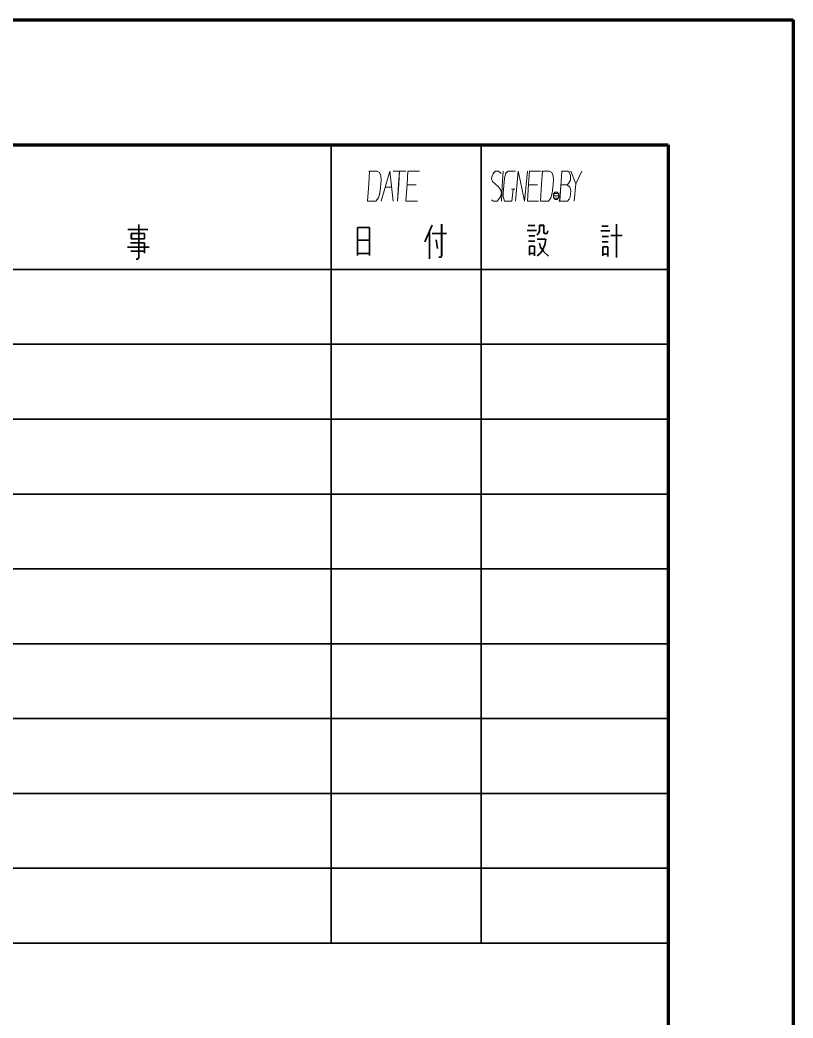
# Model space of a CAD drawing. Header units: millimetres. Extents: x 1333 to 104182, y -62616 to -5704.
# Drawn here: x 43514.9 to 43576.9, y -62076.8 to -61996.8 of the extents above; entities that cross this region are included whole.
import ezdxf

# ---------------------------------------------------------------- set-up
doc = ezdxf.new("R2010")
doc.units = ezdxf.units.MM
doc.header["$LTSCALE"] = 0.5
doc.layers.add('08', color=1, linetype='Continuous')
doc.layers.add('11', color=3, linetype='Continuous')

# ---------------------------------------------------------------- blocks, each defined once
blk = doc.blocks.new('999')
at = {"color": 7, "lineweight": 70}
for p, q in [((73401.98, -10161.12), (75924.98, -10161.12)), ((75924.98, -10161.12), (75924.98, -11943.12)), ((73476.98, -10191.12), (75894.98, -10191.12)), ((75894.98, -10191.12), (75894.98, -11913.12))]:
    blk.add_line(p, q, dxfattribs=at)
at = {"color": 7, "lineweight": 35}
for p, q in [((75813.98, -10191.12), (75813.98, -10383.12)), ((75849.98, -10193.69), (75849.98, -10383.12)), ((75558.98, -10221.12), (75894.98, -10221.12)), ((75558.98, -10239.12), (75894.98, -10239.12)), ((75894.98, -10257.12), (75558.98, -10257.12)), ((75558.98, -10275.12), (75894.98, -10275.12)), ((75894.98, -10293.12), (75558.98, -10293.12)), ((75558.98, -10311.12), (75894.98, -10311.12)), ((75894.98, -10329.12), (75558.98, -10329.12)), ((75558.98, -10347.12), (75894.98, -10347.12)), ((75894.98, -10365.12), (75558.98, -10365.12)), ((75558.98, -10383.12), (75894.98, -10383.12))]:
    blk.add_line(p, q, dxfattribs=at)
at = {"color": 7, "lineweight": 35, "ltscale": 0.021387}
blk.add_line((75849.98, -10191.12), (75849.98, -10193.69), dxfattribs=at)
at = {"color": 7, "lineweight": 35, "ltscale": 0.039539}
blk.add_line((75765.11, -10211.52), (75769.85, -10211.52), dxfattribs=at)
at = {"color": 7, "lineweight": 35, "ltscale": 0.066351}
blk.add_line((75767.72, -10210.31), (75767.72, -10218.27), dxfattribs=at)
at = {"color": 7, "lineweight": 35, "ltscale": 0.023889}
for p, q in [((75820.29, -10211.05), (75823.15, -10211.05)), ((75820.29, -10214.09), (75823.15, -10214.09)), ((75820.29, -10217.3), (75823.15, -10217.3))]:
    blk.add_line(p, q, dxfattribs=at)
at = {"color": 7, "lineweight": 35, "ltscale": 0.05564}
for p, q in [((75820.29, -10217.72), (75820.29, -10211.05)), ((75823.15, -10211.05), (75823.15, -10217.72))]:
    blk.add_line(p, q, dxfattribs=at)
at = {"color": 7, "lineweight": 35, "ltscale": 0.022995}
blk.add_line((75837.59, -10211.94), (75836.44, -10214.44), dxfattribs=at)
at = {"color": 7, "lineweight": 35, "ltscale": 0.013653}
blk.add_line((75838.27, -10210.44), (75837.59, -10211.94), dxfattribs=at)
at = {"color": 7, "lineweight": 35, "ltscale": 0.054935}
blk.add_line((75837.59, -10211.94), (75837.59, -10218.53), dxfattribs=at)
at = {"color": 7, "lineweight": 35, "ltscale": 0.061975}
blk.add_line((75840.52, -10210.22), (75840.52, -10217.65), dxfattribs=at)
at = {"color": 7, "lineweight": 35, "ltscale": 0.018359}
for p, q in [((75861.11, -10211.72), (75863.31, -10211.72)), ((75878.77, -10211.85), (75880.98, -10211.85))]:
    blk.add_line(p, q, dxfattribs=at)
at = {"color": 7, "lineweight": 35, "ltscale": 0.012939}
for p, q in [((75861.34, -10210.57), (75862.89, -10210.57)), ((75879, -10210.71), (75880.56, -10210.71))]:
    blk.add_line(p, q, dxfattribs=at)
at = {"color": 7, "lineweight": 35, "ltscale": 0.005456}
blk.add_line((75863.79, -10212.43), (75864.01, -10211.81), dxfattribs=at)
at = {"color": 7, "lineweight": 35, "ltscale": 0.008569}
blk.add_line((75864.01, -10210.5), (75865.04, -10210.5), dxfattribs=at)
at = {"color": 7, "lineweight": 35, "ltscale": 0.010867}
blk.add_line((75864.01, -10211.81), (75864.01, -10210.5), dxfattribs=at)
at = {"color": 7, "lineweight": 35, "ltscale": 0.014679}
blk.add_line((75865.04, -10210.5), (75865.04, -10212.27), dxfattribs=at)
at = {"color": 7, "lineweight": 35, "ltscale": 0.005774}
blk.add_line((75865.86, -10212.47), (75866.05, -10211.81), dxfattribs=at)
at = {"color": 7, "lineweight": 35, "ltscale": 0.06644}
blk.add_line((75882.51, -10210.26), (75882.51, -10218.23), dxfattribs=at)
at = {"color": 7, "lineweight": 35, "ltscale": 0.026208}
for p, q in [((75769.07, -10212.5), (75765.92, -10212.5)), ((75765.92, -10213.74), (75769.07, -10213.74))]:
    blk.add_line(p, q, dxfattribs=at)
at = {"color": 7, "lineweight": 35, "ltscale": 0.010318}
for p, q in [((75765.92, -10212.5), (75765.92, -10213.74)), ((75769.07, -10213.74), (75769.07, -10212.5))]:
    blk.add_line(p, q, dxfattribs=at)
at = {"color": 7, "lineweight": 35, "ltscale": 0.028345}
blk.add_line((75838.27, -10212.47), (75841.67, -10212.47), dxfattribs=at)
at = {"color": 7, "lineweight": 35, "ltscale": 0.017561}
blk.add_line((75839.17, -10213.99), (75839.48, -10216.08), dxfattribs=at)
at = {"color": 7, "lineweight": 35, "ltscale": 0.012463}
for p, q in [((75861.42, -10214.33), (75862.91, -10214.33)), ((75879.08, -10214.46), (75880.58, -10214.46))]:
    blk.add_line(p, q, dxfattribs=at)
at = {"color": 7, "lineweight": 35, "ltscale": 0.012549}
blk.add_line((75861.44, -10213.02), (75862.95, -10213.02), dxfattribs=at)
at = {"color": 7, "lineweight": 35, "ltscale": 0.004377}
blk.add_line((75863.42, -10212.79), (75863.79, -10212.43), dxfattribs=at)
at = {"color": 7, "lineweight": 35, "ltscale": 0.017982}
blk.add_line((75863.44, -10213.82), (75865.59, -10213.8), dxfattribs=at)
at = {"color": 7, "lineweight": 35, "ltscale": 0.002263}
blk.add_line((75865.04, -10212.27), (75865.21, -10212.47), dxfattribs=at)
at = {"color": 7, "lineweight": 35, "ltscale": 0.005359}
blk.add_line((75865.21, -10212.47), (75865.86, -10212.47), dxfattribs=at)
at = {"color": 7, "lineweight": 35, "ltscale": 0.012057}
blk.add_line((75865.59, -10213.8), (75865.31, -10215.22), dxfattribs=at)
at = {"color": 7, "lineweight": 35, "ltscale": 0.012561}
blk.add_line((75879.11, -10213.16), (75880.61, -10213.16), dxfattribs=at)
at = {"color": 7, "lineweight": 35, "ltscale": 0.022827}
blk.add_line((75881.17, -10212.94), (75883.91, -10212.94), dxfattribs=at)
at = {"color": 7, "lineweight": 35, "ltscale": 0.043738}
blk.add_line((75764.97, -10215.77), (75770.22, -10215.77), dxfattribs=at)
at = {"color": 7, "lineweight": 35, "ltscale": 0.027844}
blk.add_line((75765.73, -10214.7), (75769.07, -10214.7), dxfattribs=at)
at = {"color": 7, "lineweight": 35, "ltscale": 0.026904}
blk.add_line((75765.84, -10216.75), (75769.07, -10216.75), dxfattribs=at)
at = {"color": 7, "lineweight": 35, "ltscale": 0.0211}
blk.add_line((75769.07, -10214.7), (75769.07, -10217.23), dxfattribs=at)
at = {"color": 7, "lineweight": 35, "ltscale": 0.009998}
for p, q in [((75861.62, -10215.52), (75862.82, -10215.52)), ((75861.62, -10217.28), (75862.82, -10217.28))]:
    blk.add_line(p, q, dxfattribs=at)
at = {"color": 7, "lineweight": 35, "ltscale": 0.018304}
for p, q in [((75861.62, -10217.71), (75861.62, -10215.52)), ((75879.29, -10217.85), (75879.29, -10215.65))]:
    blk.add_line(p, q, dxfattribs=at)
at = {"color": 7, "lineweight": 35, "ltscale": 0.019257}
blk.add_line((75862.82, -10215.52), (75862.82, -10217.83), dxfattribs=at)
at = {"color": 7, "lineweight": 35, "ltscale": 0.008327}
blk.add_line((75864, -10214.78), (75864.27, -10215.74), dxfattribs=at)
at = {"color": 7, "lineweight": 35, "ltscale": 0.007985}
blk.add_line((75864.74, -10216.5), (75864.18, -10217.28), dxfattribs=at)
at = {"color": 7, "lineweight": 35, "ltscale": 0.010726}
blk.add_line((75864.27, -10215.74), (75864.98, -10216.82), dxfattribs=at)
at = {"color": 7, "lineweight": 35, "ltscale": 0.011689}
blk.add_line((75865.31, -10215.22), (75864.74, -10216.5), dxfattribs=at)
at = {"color": 7, "lineweight": 35, "ltscale": 0.009985}
for p, q in [((75879.29, -10215.65), (75880.49, -10215.65)), ((75879.29, -10217.41), (75880.49, -10217.41))]:
    blk.add_line(p, q, dxfattribs=at)
at = {"color": 7, "lineweight": 35, "ltscale": 0.01926}
blk.add_line((75880.49, -10215.65), (75880.49, -10217.96), dxfattribs=at)
at = {"color": 7, "lineweight": 35, "ltscale": 0.003943}
blk.add_line((75767.52, -10218.62), (75767.05, -10218.62), dxfattribs=at)
at = {"color": 7, "lineweight": 35, "ltscale": 0.003344}
blk.add_line((75767.72, -10218.27), (75767.52, -10218.62), dxfattribs=at)
at = {"color": 7, "lineweight": 35, "ltscale": 0.004773}
blk.add_line((75840.39, -10218.14), (75839.81, -10218.14), dxfattribs=at)
at = {"color": 7, "lineweight": 35, "ltscale": 0.00416}
blk.add_line((75840.52, -10217.65), (75840.39, -10218.14), dxfattribs=at)
at = {"color": 7, "lineweight": 35, "ltscale": 0.007735}
blk.add_line((75864.18, -10217.28), (75863.45, -10217.85), dxfattribs=at)
at = {"color": 7, "lineweight": 35, "ltscale": 0.013763}
blk.add_line((75864.98, -10216.82), (75866.21, -10217.92), dxfattribs=at)
at = {"color": 7, "lineweight": 13}
for points in [[(75822.7, -10204.67), (75824.71, -10204.67), (75825.33, -10203.86), (75825.61, -10203.05), (75825.75, -10202.24), (75825.96, -10199.72), (75825.89, -10198.64), (75825.54, -10197.83), (75824.99, -10197.47), (75822.98, -10197.47)], [(75823.18, -10197.47), (75822.98, -10200.53), (75822.7, -10204.67)], [(75825.96, -10204.67), (75826.99, -10201.07), (75828.03, -10197.47), (75828.45, -10201.07), (75828.87, -10204.67)], [(75828.87, -10197.47), (75831.92, -10197.47)], [(75829.91, -10204.67), (75830.18, -10200.62), (75830.39, -10197.47)], [(75834.69, -10204.67), (75831.92, -10204.67), (75832.19, -10200.62), (75832.4, -10197.47), (75835.17, -10197.47)], [(75852.5, -10204.4), (75852.9, -10204.67), (75853.89, -10204.67), (75854.68, -10203.68), (75854.88, -10202.78), (75854.75, -10202.06), (75854.22, -10201.25), (75852.77, -10199.99), (75852.5, -10199.36), (75852.57, -10198.82), (75852.96, -10197.92), (75853.43, -10197.47), (75854.15, -10197.47), (75854.81, -10198.01)], [(75854.88, -10204.67), (75855.08, -10201.07), (75855.28, -10197.47)], [(75857.72, -10201.79), (75857.39, -10204.67), (75855.61, -10204.67), (75855.34, -10203.59), (75855.28, -10202.78), (75855.61, -10199.18), (75855.94, -10197.92), (75856.47, -10197.47), (75858.25, -10197.47)], [(75858.25, -10204.67), (75858.58, -10201.07), (75858.91, -10197.47), (75859.7, -10201.16), (75860.43, -10204.67), (75860.83, -10200.8), (75861.16, -10197.47)], [(75863.8, -10204.67), (75861.16, -10204.67), (75861.42, -10200.62), (75861.62, -10197.47), (75864.26, -10197.47)], [(75864.26, -10204.67), (75866.18, -10204.67), (75866.77, -10203.86), (75867.04, -10203.05), (75867.17, -10202.24), (75867.37, -10199.72), (75867.3, -10198.64), (75866.97, -10197.83), (75866.44, -10197.47), (75864.52, -10197.47)], [(75864.72, -10197.47), (75864.52, -10200.53), (75864.26, -10204.67)], [(75868.69, -10204.67), (75870.73, -10204.67), (75871.2, -10204.22), (75871.4, -10203.77), (75871.59, -10202.15), (75871.33, -10201.34), (75870.67, -10200.8), (75871, -10200.44), (75871.46, -10199.63), (75871.46, -10198.55), (75871.2, -10197.74), (75870.87, -10197.47), (75869.41, -10197.47), (75869.15, -10201.07), (75868.88, -10204.67)], [(75871.59, -10197.47), (75872.78, -10200.53), (75872.39, -10204.67)], [(75872.78, -10200.53), (75874.24, -10197.47)], [(75826.93, -10201.34), (75828.45, -10201.34)], [(75832.19, -10200.8), (75834.41, -10200.8)], [(75857.32, -10201.79), (75858.12, -10201.79)], [(75861.42, -10200.8), (75863.53, -10200.8)], [(75870.67, -10200.8), (75869.15, -10200.8)], [(75868.69, -10203.41), (75867.37, -10203.41)], [(75867.5, -10202.87), (75868.55, -10202.87)], [(75867.5, -10203.95), (75868.55, -10203.95)]]:
    blk.add_lwpolyline(points, dxfattribs=at)
blk.add_lwpolyline([(75867.76, -10204.31), (75868.29, -10204.31), (75868.69, -10203.77), (75868.69, -10203.05), (75868.29, -10202.51), (75867.76, -10202.51), (75867.37, -10203.05), (75867.37, -10203.77)], close=True, dxfattribs=at)

msp = doc.modelspace()

# ---------------------------------------------------------------- linework, layer by layer
at = {"color": 7, "lineweight": 70}
for p, q in [((42735.862, -61996.825), (43576.862, -61996.825)), ((43576.862, -61996.825), (43576.862, -62590.825)), ((42760.862, -62006.825), (43566.862, -62006.825)), ((43566.862, -62006.825), (43566.862, -62580.825))]:
    msp.add_line(p, q, dxfattribs=at)
at = {"color": 7, "lineweight": 35}
for p, q in [((43539.862, -62006.825), (43539.862, -62070.825)), ((43551.862, -62007.681), (43551.862, -62070.825)), ((43454.862, -62016.825), (43566.862, -62016.825)), ((43454.862, -62022.825), (43566.862, -62022.825)), ((43566.862, -62028.825), (43454.862, -62028.825)), ((43454.862, -62034.825), (43566.862, -62034.825)), ((43566.862, -62040.825), (43454.862, -62040.825)), ((43454.862, -62046.825), (43566.862, -62046.825)), ((43566.862, -62052.825), (43454.862, -62052.825)), ((43454.862, -62058.825), (43566.862, -62058.825)), ((43566.862, -62064.825), (43454.862, -62064.825)), ((43454.862, -62070.825), (43566.862, -62070.825))]:
    msp.add_line(p, q, dxfattribs=at)
at = {"color": 7, "lineweight": 35, "ltscale": 0.021387}
msp.add_line((43551.862, -62006.825), (43551.862, -62007.681), dxfattribs=at)
at = {"color": 7, "lineweight": 35, "ltscale": 0.066351}
msp.add_line((43524.443, -62013.221), (43524.443, -62015.875), dxfattribs=at)
at = {"color": 7, "lineweight": 35, "ltscale": 0.023889}
for p, q in [((43541.965, -62013.468), (43542.921, -62013.468)), ((43541.965, -62014.482), (43542.921, -62014.482)), ((43541.965, -62015.552), (43542.921, -62015.552))]:
    msp.add_line(p, q, dxfattribs=at)
at = {"color": 7, "lineweight": 35, "ltscale": 0.05564}
for p, q in [((43541.965, -62015.693), (43541.965, -62013.468)), ((43542.921, -62013.468), (43542.921, -62015.693))]:
    msp.add_line(p, q, dxfattribs=at)
at = {"color": 7, "lineweight": 35, "ltscale": 0.013653}
msp.add_line((43547.959, -62013.266), (43547.734, -62013.764), dxfattribs=at)
at = {"color": 7, "lineweight": 35, "ltscale": 0.061975}
msp.add_line((43548.709, -62013.191), (43548.709, -62015.67), dxfattribs=at)
at = {"color": 7, "lineweight": 35, "ltscale": 0.012939}
for p, q in [((43555.648, -62013.31), (43556.166, -62013.31)), ((43561.537, -62013.354), (43562.055, -62013.354))]:
    msp.add_line(p, q, dxfattribs=at)
at = {"color": 7, "lineweight": 35, "ltscale": 0.008569}
msp.add_line((43556.539, -62013.287), (43556.882, -62013.287), dxfattribs=at)
at = {"color": 7, "lineweight": 35, "ltscale": 0.010867}
msp.add_line((43556.539, -62013.721), (43556.539, -62013.287), dxfattribs=at)
at = {"color": 7, "lineweight": 35, "ltscale": 0.014679}
msp.add_line((43556.882, -62013.287), (43556.882, -62013.874), dxfattribs=at)
at = {"color": 7, "lineweight": 35, "ltscale": 0.06644}
msp.add_line((43562.707, -62013.205), (43562.707, -62015.863), dxfattribs=at)
at = {"color": 7, "lineweight": 35, "ltscale": 0.039539}
msp.add_line((43523.573, -62013.625), (43525.154, -62013.625), dxfattribs=at)
at = {"color": 7, "lineweight": 35, "ltscale": 0.026208}
for p, q in [((43524.893, -62013.953), (43523.844, -62013.953)), ((43523.844, -62014.366), (43524.893, -62014.366))]:
    msp.add_line(p, q, dxfattribs=at)
at = {"color": 7, "lineweight": 35, "ltscale": 0.010318}
for p, q in [((43523.844, -62013.953), (43523.844, -62014.366)), ((43524.893, -62014.366), (43524.893, -62013.953))]:
    msp.add_line(p, q, dxfattribs=at)
at = {"color": 7, "lineweight": 35, "ltscale": 0.022995}
msp.add_line((43547.734, -62013.764), (43547.35, -62014.599), dxfattribs=at)
at = {"color": 7, "lineweight": 35, "ltscale": 0.054935}
msp.add_line((43547.734, -62013.764), (43547.734, -62015.961), dxfattribs=at)
at = {"color": 7, "lineweight": 35, "ltscale": 0.028345}
msp.add_line((43547.959, -62013.942), (43549.093, -62013.942), dxfattribs=at)
at = {"color": 7, "lineweight": 35, "ltscale": 0.018359}
for p, q in [((43555.573, -62013.691), (43556.307, -62013.691)), ((43561.461, -62013.736), (43562.195, -62013.736))]:
    msp.add_line(p, q, dxfattribs=at)
at = {"color": 7, "lineweight": 35, "ltscale": 0.012549}
msp.add_line((43555.683, -62014.126), (43556.185, -62014.126), dxfattribs=at)
at = {"color": 7, "lineweight": 35, "ltscale": 0.004377}
msp.add_line((43556.341, -62014.049), (43556.467, -62013.927), dxfattribs=at)
at = {"color": 7, "lineweight": 35, "ltscale": 0.017982}
msp.add_line((43556.349, -62014.393), (43557.068, -62014.385), dxfattribs=at)
at = {"color": 7, "lineweight": 35, "ltscale": 0.005456}
msp.add_line((43556.467, -62013.927), (43556.539, -62013.721), dxfattribs=at)
at = {"color": 7, "lineweight": 35, "ltscale": 0.002263}
msp.add_line((43556.882, -62013.874), (43556.941, -62013.942), dxfattribs=at)
at = {"color": 7, "lineweight": 35, "ltscale": 0.005359}
msp.add_line((43556.941, -62013.942), (43557.155, -62013.942), dxfattribs=at)
at = {"color": 7, "lineweight": 35, "ltscale": 0.012057}
msp.add_line((43557.068, -62014.385), (43556.973, -62014.858), dxfattribs=at)
at = {"color": 7, "lineweight": 35, "ltscale": 0.005774}
msp.add_line((43557.155, -62013.942), (43557.22, -62013.721), dxfattribs=at)
at = {"color": 7, "lineweight": 35, "ltscale": 0.012561}
msp.add_line((43561.571, -62014.17), (43562.074, -62014.17), dxfattribs=at)
at = {"color": 7, "lineweight": 35, "ltscale": 0.022827}
msp.add_line((43562.261, -62014.1), (43563.174, -62014.1), dxfattribs=at)
at = {"color": 7, "lineweight": 35, "ltscale": 0.043738}
msp.add_line((43523.526, -62015.041), (43525.276, -62015.041), dxfattribs=at)
at = {"color": 7, "lineweight": 35, "ltscale": 0.027844}
msp.add_line((43523.779, -62014.684), (43524.893, -62014.684), dxfattribs=at)
at = {"color": 7, "lineweight": 35, "ltscale": 0.0211}
msp.add_line((43524.893, -62014.684), (43524.893, -62015.528), dxfattribs=at)
at = {"color": 7, "lineweight": 35, "ltscale": 0.017561}
msp.add_line((43548.259, -62014.449), (43548.362, -62015.144), dxfattribs=at)
at = {"color": 7, "lineweight": 35, "ltscale": 0.012463}
for p, q in [((43555.675, -62014.56), (43556.174, -62014.56)), ((43561.563, -62014.605), (43562.062, -62014.605))]:
    msp.add_line(p, q, dxfattribs=at)
at = {"color": 7, "lineweight": 35, "ltscale": 0.009998}
for p, q in [((43555.744, -62014.957), (43556.144, -62014.957)), ((43555.744, -62015.544), (43556.144, -62015.544))]:
    msp.add_line(p, q, dxfattribs=at)
at = {"color": 7, "lineweight": 35, "ltscale": 0.018304}
for p, q in [((43555.744, -62015.689), (43555.744, -62014.957)), ((43561.632, -62015.734), (43561.632, -62015.002))]:
    msp.add_line(p, q, dxfattribs=at)
at = {"color": 7, "lineweight": 35, "ltscale": 0.019257}
msp.add_line((43556.144, -62014.957), (43556.144, -62015.727), dxfattribs=at)
at = {"color": 7, "lineweight": 35, "ltscale": 0.008327}
msp.add_line((43556.535, -62014.713), (43556.626, -62015.033), dxfattribs=at)
at = {"color": 7, "lineweight": 35, "ltscale": 0.010726}
msp.add_line((43556.626, -62015.033), (43556.862, -62015.392), dxfattribs=at)
at = {"color": 7, "lineweight": 35, "ltscale": 0.011689}
msp.add_line((43556.973, -62014.858), (43556.783, -62015.285), dxfattribs=at)
at = {"color": 7, "lineweight": 35, "ltscale": 0.009985}
for p, q in [((43561.632, -62015.002), (43562.032, -62015.002)), ((43561.632, -62015.589), (43562.032, -62015.589))]:
    msp.add_line(p, q, dxfattribs=at)
at = {"color": 7, "lineweight": 35, "ltscale": 0.01926}
msp.add_line((43562.032, -62015.002), (43562.032, -62015.772), dxfattribs=at)
at = {"color": 7, "lineweight": 35, "ltscale": 0.026904}
msp.add_line((43523.816, -62015.369), (43524.893, -62015.369), dxfattribs=at)
at = {"color": 7, "lineweight": 35, "ltscale": 0.003943}
msp.add_line((43524.376, -62015.991), (43524.219, -62015.991), dxfattribs=at)
at = {"color": 7, "lineweight": 35, "ltscale": 0.003344}
msp.add_line((43524.443, -62015.875), (43524.376, -62015.991), dxfattribs=at)
at = {"color": 7, "lineweight": 35, "ltscale": 0.004773}
msp.add_line((43548.665, -62015.831), (43548.474, -62015.831), dxfattribs=at)
at = {"color": 7, "lineweight": 35, "ltscale": 0.00416}
msp.add_line((43548.709, -62015.67), (43548.665, -62015.831), dxfattribs=at)
at = {"color": 7, "lineweight": 35, "ltscale": 0.007735}
msp.add_line((43556.596, -62015.544), (43556.353, -62015.735), dxfattribs=at)
at = {"color": 7, "lineweight": 35, "ltscale": 0.007985}
msp.add_line((43556.783, -62015.285), (43556.596, -62015.544), dxfattribs=at)
at = {"color": 7, "lineweight": 35, "ltscale": 0.013763}
msp.add_line((43556.862, -62015.392), (43557.273, -62015.758), dxfattribs=at)
at = {"color": 3}
msp.add_lwpolyline([(42735.862, -61996.825), (43576.862, -61996.825), (43576.862, -62590.825), (42735.862, -62590.825)], close=True, dxfattribs=at)
at = {"color": 7, "lineweight": 13}
for points in [[(43542.769, -62011.342), (43543.439, -62011.342), (43543.647, -62011.072), (43543.739, -62010.802), (43543.785, -62010.532), (43543.855, -62009.692), (43543.832, -62009.332), (43543.716, -62009.062), (43543.531, -62008.942), (43542.861, -62008.942)], [(43542.931, -62008.942), (43542.861, -62009.962), (43542.769, -62011.342)], [(43543.855, -62011.342), (43544.201, -62010.142), (43544.548, -62008.942), (43544.686, -62010.142), (43544.825, -62011.342)], [(43544.825, -62008.942), (43545.841, -62008.942)], [(43545.171, -62011.342), (43545.264, -62009.992), (43545.333, -62008.942)], [(43546.765, -62011.342), (43545.841, -62011.342), (43545.934, -62009.992), (43546.003, -62008.942), (43546.927, -62008.942)], [(43552.704, -62011.252), (43552.836, -62011.342), (43553.166, -62011.342), (43553.43, -62011.012), (43553.496, -62010.712), (43553.452, -62010.472), (43553.276, -62010.202), (43552.792, -62009.782), (43552.704, -62009.572), (43552.726, -62009.392), (43552.858, -62009.092), (43553.012, -62008.942), (43553.254, -62008.942), (43553.474, -62009.122)], [(43553.496, -62011.342), (43553.562, -62010.142), (43553.628, -62008.942)], [(43554.443, -62010.382), (43554.333, -62011.342), (43553.739, -62011.342), (43553.65, -62010.982), (43553.628, -62010.712), (43553.739, -62009.512), (43553.849, -62009.092), (43554.025, -62008.942), (43554.619, -62008.942)], [(43554.619, -62011.342), (43554.729, -62010.142), (43554.84, -62008.942), (43555.104, -62010.172), (43555.346, -62011.342), (43555.478, -62010.052), (43555.588, -62008.942)], [(43556.469, -62011.342), (43555.588, -62011.342), (43555.676, -62009.992), (43555.742, -62008.942), (43556.623, -62008.942)], [(43556.623, -62011.342), (43557.262, -62011.342), (43557.46, -62011.072), (43557.548, -62010.802), (43557.592, -62010.532), (43557.658, -62009.692), (43557.636, -62009.332), (43557.526, -62009.062), (43557.35, -62008.942), (43556.711, -62008.942)], [(43556.777, -62008.942), (43556.711, -62009.962), (43556.623, -62011.342)], [(43558.099, -62011.342), (43558.781, -62011.342), (43558.935, -62011.192), (43559.001, -62011.042), (43559.067, -62010.502), (43558.979, -62010.232), (43558.759, -62010.052), (43558.869, -62009.932), (43559.023, -62009.662), (43559.023, -62009.302), (43558.935, -62009.032), (43558.825, -62008.942), (43558.341, -62008.942), (43558.253, -62010.142), (43558.165, -62011.342)], [(43559.067, -62008.942), (43559.464, -62009.962), (43559.332, -62011.342)], [(43559.464, -62009.962), (43559.948, -62008.942)], [(43544.178, -62010.232), (43544.686, -62010.232)], [(43545.934, -62010.052), (43546.673, -62010.052)], [(43554.311, -62010.382), (43554.575, -62010.382)], [(43555.676, -62010.052), (43556.381, -62010.052)], [(43558.759, -62010.052), (43558.253, -62010.052)], [(43558.099, -62010.922), (43557.658, -62010.922)], [(43557.702, -62010.742), (43558.054, -62010.742)], [(43557.702, -62011.102), (43558.054, -62011.102)]]:
    msp.add_lwpolyline(points, dxfattribs=at)
msp.add_lwpolyline([(43557.79, -62011.222), (43557.966, -62011.222), (43558.099, -62011.042), (43558.099, -62010.802), (43557.966, -62010.622), (43557.79, -62010.622), (43557.658, -62010.802), (43557.658, -62011.042)], close=True, dxfattribs=at)
at = {"layer": '11'}
msp.add_lwpolyline([(42735.862, -61996.825), (43576.862, -61996.825), (43576.862, -62590.825), (42735.862, -62590.825)], close=True, dxfattribs=at)

# ---------------------------------------------------------------- block references
at = {"layer": '08', "color": 55, "xscale": 0.3333333333430346, "yscale": 0.3333333333357587, "zscale": 0.3333333333333333}
msp.add_blockref('999', (18268.536, -58609.785), dxfattribs=at)

doc.saveas('drawing.dxf')
